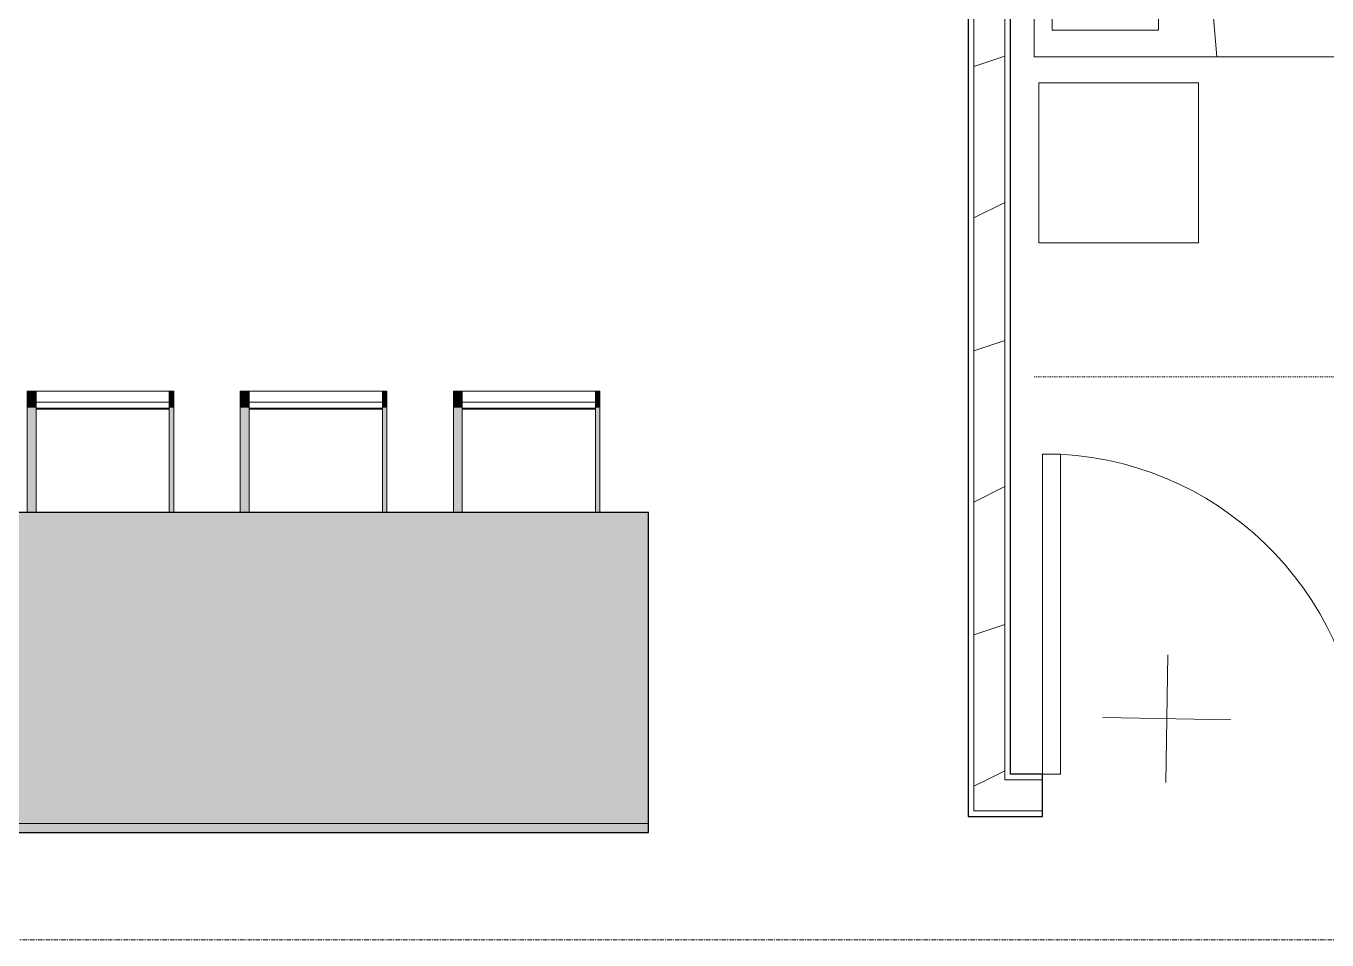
# Model space of a CAD drawing. Header units: inches. Extents: x -10205 to 13964, y -460 to 30702.
# Drawn here: x -2385.2 to -2238.7, y 11868.6 to 11971.5 of the extents above; entities that cross this region are included whole.
import ezdxf

# ---------------------------------------------------------------- set-up
doc = ezdxf.new("R2010")
doc.units = ezdxf.units.IN
doc.header["$MEASUREMENT"] = 0
doc.linetypes.add('Dash 1_16_', pattern=[0.125, 0.0625, -0.0625])
doc.linetypes.add('Grid Line 1_2_', pattern=[0.875, 0.5, -0.125, 0.125, -0.125])
for name, color, linetype, lineweight in [('0-1', 7, 'Continuous', 5), ('0-4', 7, 'Continuous', 9), ('00base_6150001_dwg', 147, 'Continuous', 13), ('4', 147, 'Continuous', 13), ('A-DOOR-3', 7, 'Continuous', 9), ('A-DOOR-4', 250, 'Continuous', 13), ('A-WALL-5', 130, 'Continuous', 25), ('A-WALL-6', 7, 'Continuous', 9), ('A-WALL-PATT-3', 7, 'Continuous', 9), ('A-WALL-PATT-4', 8, 'Continuous', 9), ('I-FURN-1', 254, 'Continuous', 9), ('I-FURN-3', 7, 'Continuous', 9), ('I-FURN-HDLN-2', 254, 'Dash 1_16_', 9), ('Q-CASE-2', 254, 'Continuous', 9), ('Q-CASE-5', 130, 'Continuous', 25), ('Q-CASE-6', 7, 'Continuous', 9), ('S-GRID-1', 1, 'Grid Line 1_2_', 9)]:
    doc.layers.add(name, color=color, linetype=linetype, lineweight=lineweight)
pattern_1 = [(0, (0, 0), (61.44, 15.36), [2.534, -43.546, 2.534, -43.546, -245.76]), (0, (0, 0), (61.44, 15.36), [-92.16, 2.534, -89.626, 2.534, -43.546, -107.52]), (0, (0, 0), (61.44, 15.36), [-230.4, 2.534, -28.186, 2.534, -74.266]), (120, (23.04, 7.68), (-44.02215, 45.5286), [2.534, -43.546, 2.534, -43.546, -245.76]), (120, (23.04, 7.68), (-44.02215, 45.5286), [-92.16, 2.534, -89.626, 2.534, -43.546, -107.52]), (120, (23.04, 7.68), (-44.02215, 45.5286), [-230.4, 2.534, -28.186, 2.534, -74.266]), (240, (30.72, 38.4), (-17.41785, -60.8886), [2.534, -43.546, 2.534, -43.546, -245.76]), (240, (30.72, 38.4), (-17.41785, -60.8886), [-92.16, 2.534, -89.626, 2.534, -43.546, -107.52]), (240, (30.72, 38.4), (-17.41785, -60.8886), [-230.4, 2.534, -28.186, 2.534, -74.266])]
pattern_2 = [(216.87, (12.795, 31.987), (95.9612857, 63.9749714), [15.994, -143.942]), (206.565, (31.987, 22.391), (-31.986981, -31.986924), [35.763, -35.763]), (198.435, (31.987, 6.397), (-63.974746, -31.987128), [20.231, -80.922])]

# ---------------------------------------------------------------- blocks, each defined once
blk = doc.blocks.new('Single-Flush - 36_ x 84_-1372824-SITE PLAN - CAD FILE')
at = {"layer": 'A-DOOR-3'}
blk.add_arc((18, -2.38), 36.07, 180, 266.8211, dxfattribs=at)
at = {"layer": 'A-DOOR-4'}
for p, q in [((16, -2.38), (16, -38.39)), ((18, -2.38), (16, -2.38)), ((18, -2.38), (18, -38.39)), ((18, -38.39), (16, -38.39))]:
    blk.add_line(p, q, dxfattribs=at)
blk = doc.blocks.new('Bed-Standard - King 78_ x 80_-1242963-SITE PLAN - CAD FILE')
at = {"layer": 'I-FURN-3'}
for p, q in [((49.69, 38.2), (-28.31, 38.2)), ((-28.31, 38.2), (-28.31, -41.8)), ((49.69, -41.8), (49.69, 38.2)), ((-25.31, 36.2), (-25.31, 24.2)), ((-25.31, 36.2), (46.69, 36.2)), ((46.69, 36.2), (46.69, 24.2)), ((49.69, 24.2), (-28.31, 17.63)), ((-25.31, 24.2), (46.69, 24.2)), ((-28.31, -41.8), (49.69, -41.8))]:
    blk.add_line(p, q, dxfattribs=at)
at = {"layer": 'I-FURN-HDLN-2'}
for p, q in [((-64.31, 38.2), (-64.31, -77.8)), ((73.69, -77.8), (73.69, 38.2)), ((-64.31, -77.8), (73.69, -77.8))]:
    blk.add_line(p, q, dxfattribs=at)
blk = doc.blocks.new('Table-Night Stand - 18_ x 18_ x 24_-1352623-SITE PLAN - CAD FILE')
at = {"layer": 'I-FURN-3'}
for p, q in [((18.15, 18), (0.15, 18)), ((0.15, 18), (0.15, 0)), ((18.15, 0), (18.15, 18)), ((0.15, 0), (18.15, 0))]:
    blk.add_line(p, q, dxfattribs=at)
blk = doc.blocks.new('OD_CW_Base Cabinet - OD_CW_Base Cabinet-1412030-SITE PLAN - CAD FILE')
at = {"layer": 'Q-CASE-2'}
for points in [[(104.6, -11), (104.6, 24), (0.74, 24), (0.74, -11), (8.36, -11), (8.36, 12.5), (32.36, 12.5), (32.36, -11), (40.89, -11)], [(94.24, -12), (104.6, -12), (104.6, -11), (32.36, -11), (32.36, -11.5), (8.36, -11.5), (8.36, -11), (0.74, -11), (0.74, -12), (53.49, -12)]]:
    blk.add_hatch(color=256, dxfattribs=at).paths.add_polyline_path(points, flags=0)
at = {"layer": 'Q-CASE-5'}
for p, q in [((104.6, 24), (0.74, 24)), ((0.74, 24), (0.74, -12)), ((104.6, -12), (104.6, 24)), ((0.74, -12), (104.6, -12))]:
    blk.add_line(p, q, dxfattribs=at)
at = {"layer": 'Q-CASE-6'}
for p, q in [((0.74, -11), (0.74, 24)), ((0.74, 24), (104.6, 24)), ((104.6, 24), (104.6, -11)), ((0.74, -12), (0.74, -11)), ((0.74, -11), (8.36, -11)), ((8.36, -11), (0.74, -11)), ((32.36, -11), (104.6, -11)), ((104.6, -11), (32.36, -11)), ((104.6, -11), (104.6, -12)), ((104.6, -12), (0.74, -12))]:
    blk.add_line(p, q, dxfattribs=at)
blk = doc.blocks.new('Bar_Stool_6722_1_ - Bar_Stool_6722_1_-1372833-SITE PLAN - CAD FILE')
at = {"layer": 'I-FURN-1'}
for points in [[(1, -0.98), (1, 0), (0, 0), (0, -0.98)], [(16.5, -0.98), (16.5, 0), (16, 0), (16, -0.98)], [(0, -1.78), (1, -1.73), (1, -0.98), (0, -0.98), (0, -1.4)], [(16.5, -1.78), (16.5, -0.98), (16, -0.98), (16, -1.78)], [(0, -13.66), (1, -13.66), (1, -1.78), (0, -1.78)], [(16.5, -13.66), (16.5, -1.78), (16, -1.78), (16, -13.66), (16.13, -13.66)]]:
    blk.add_hatch(color=256, dxfattribs=at).paths.add_polyline_path(points, flags=0)
at = {"layer": 'I-FURN-3'}
for p, q in [((1, 0), (0, 0)), ((0, 0), (0, -0.98)), ((0, -0.98), (1, -0.98)), ((0, -0.98), (0, -1.78)), ((1, -1.24), (1, 0)), ((16, 0), (1, 0)), ((1, -1.91), (1, -1.24)), ((16, -1.24), (1, -1.24)), ((16.5, 0), (16, 0)), ((16, 0), (16, -1.24)), ((16, -0.98), (16.5, -0.98)), ((16, -1.24), (16, -1.91)), ((16.5, -0.98), (16.5, 0)), ((16.5, -1.78), (16.5, -0.98)), ((0, -1.78), (1, -1.78)), ((0, -13.66), (0, -1.78)), ((1, -1.91), (16, -1.91)), ((1, -2.03), (1, -1.91)), ((1, -13.66), (1, -2.03)), ((1, -2.03), (16, -2.03)), ((16, -1.78), (16.5, -1.78)), ((16, -1.91), (16, -2.03)), ((16, -2.03), (16, -13.66)), ((16.5, -1.78), (16.5, -13.66))]:
    blk.add_line(p, q, dxfattribs=at)
blk = doc.blocks.new('1750 Ox - Unit Layouts_rvt-1-SITE PLAN - CAD FILE')
at = {"layer": 'A-WALL-PATT-3'}
h = blk.add_hatch(dxfattribs=at)
h.set_pattern_fill('FP_2', color=256, style=0, pattern_type=2)
h.set_pattern_definition(pattern_1)
h.paths.add_polyline_path([(-2278.43, 11883.13), (-2278.44, 12080.59), (-2279.06, 12080.59), (-2279.06, 11883.13)], flags=0)
h = blk.add_hatch(dxfattribs=at)
h.set_pattern_fill('FP_2', color=256, style=0, pattern_type=2)
h.set_pattern_definition(pattern_1)
h.paths.add_polyline_path([(-2222.03, 11886.63), (-2216.06, 11886.63), (-2216.06, 11887.25), (-2234.68, 11887.25), (-2234.68, 11886.63), (-2229.55, 11886.63)], flags=0)
h.paths.add_polyline_path([(-2106.45, 11886.63), (-2106.45, 11887.25), (-2212.56, 11887.25), (-2212.56, 11886.63), (-2119.13, 11886.63)], flags=0)
h.paths.add_polyline_path([(-2274.93, 11886.63), (-2270.68, 11886.63), (-2270.68, 11887.25), (-2274.93, 11887.25)], flags=0)
at = {"layer": 'A-WALL-PATT-4'}
h = blk.add_hatch(dxfattribs=at)
h.set_pattern_fill('FP_4', color=256, style=0, pattern_type=2)
h.set_pattern_definition(pattern_2)
h.paths.add_polyline_path([(-2274.93, 11886.63), (-2274.93, 12080.69), (-2278.43, 12080.69), (-2278.43, 11886.63)], flags=0)
h = blk.add_hatch(dxfattribs=at)
h.set_pattern_fill('FP_4', color=256, style=0, pattern_type=2)
h.set_pattern_definition(pattern_2)
h.paths.add_polyline_path([(-2106.45, 11883.13), (-2105.82, 11883.13), (-2105.82, 11886.63), (-2234.68, 11886.63), (-2234.68, 11883.13), (-2119.13, 11883.13)], flags=0)
h.paths.add_polyline_path([(-2278.43, 11883.13), (-2270.68, 11883.13), (-2270.68, 11886.63), (-2278.43, 11886.63)], flags=0)
at = {"layer": 'A-WALL-5'}
for p, q in [((-2279.06, 12080.69), (-2279.06, 11887.25)), ((-2274.31, 11887.25), (-2274.31, 12080.69)), ((-2279.06, 11887.25), (-2279.06, 11883.13)), ((-2270.68, 11887.25), (-2274.31, 11887.25)), ((-2270.68, 11882.5), (-2270.68, 11887.25)), ((-2279.06, 11883.13), (-2279.06, 11882.5)), ((-2279.06, 11882.5), (-2270.68, 11882.5))]:
    blk.add_line(p, q, dxfattribs=at)
at = {"layer": 'A-WALL-6'}
for p, q in [((-2278.43, 12080.69), (-2278.43, 11887.25)), ((-2274.93, 12080.69), (-2274.93, 11887.25)), ((-2278.43, 11886.63), (-2278.43, 11887.25)), ((-2274.93, 11887.25), (-2274.93, 11886.63)), ((-2274.93, 11886.63), (-2274.93, 11887.25)), ((-2278.43, 11886.63), (-2278.43, 11883.13)), ((-2278.43, 11883.13), (-2278.43, 11886.63)), ((-2274.93, 11886.63), (-2270.68, 11886.63)), ((-2278.43, 11883.13), (-2270.68, 11883.13))]:
    blk.add_line(p, q, dxfattribs=at)
at = {"layer": '0-4'}
for name, p, rotation in [('Bed-Standard - King 78_ x 80_-1242963-SITE PLAN - CAD FILE', (-2233.42, 11996.3), 90.00000000000318), ('Table-Night Stand - 18_ x 18_ x 24_-1352623-SITE PLAN - CAD FILE', (-2253.12, 11946.91), 90.00000000000318), ('Single-Flush - 36_ x 84_-1372824-SITE PLAN - CAD FILE', (-2252.68, 11884.88), 180)]:
    blk.add_blockref(name, p, dxfattribs=dict(at, rotation=rotation))
for name, p in [('Bar_Stool_6722_1_ - Bar_Stool_6722_1_-1372833-SITE PLAN - CAD FILE', (-2385.04, 11930.36)), ('Bar_Stool_6722_1_ - Bar_Stool_6722_1_-1372833-SITE PLAN - CAD FILE', (-2361.04, 11930.36)), ('Bar_Stool_6722_1_ - Bar_Stool_6722_1_-1372833-SITE PLAN - CAD FILE', (-2337.04, 11930.36)), ('OD_CW_Base Cabinet - OD_CW_Base Cabinet-1412030-SITE PLAN - CAD FILE', (-2419.66, 11892.7))]:
    blk.add_blockref(name, p, dxfattribs=at)
blk = doc.blocks.new('00base_6150001_dwg-1748108-SITE PLAN - CAD FILE')
at = {"layer": '4'}
for p, q in [((4040509.69, 3368010.91), (4040509.69, 3368025.31)), ((4040502.49, 3368018.11), (4040516.89, 3368018.11))]:
    blk.add_line(p, q, dxfattribs=at)

msp = doc.modelspace()

# ---------------------------------------------------------------- linework, layer by layer
at = {"layer": 'S-GRID-1'}
msp.add_line((-464.45, 11868.59), (-4316.34, 11868.59), dxfattribs=at)

# ---------------------------------------------------------------- block references
at = {"layer": '0-1'}
msp.add_blockref('1750 Ox - Unit Layouts_rvt-1-SITE PLAN - CAD FILE', (0, 0), dxfattribs=at)
at = {"layer": '00base_6150001_dwg', "rotation": 89.04760487178136}
msp.add_blockref('00base_6150001_dwg-1748108-SITE PLAN - CAD FILE', (3298136.14, -4084040.07), dxfattribs=at)

doc.saveas('drawing.dxf')
